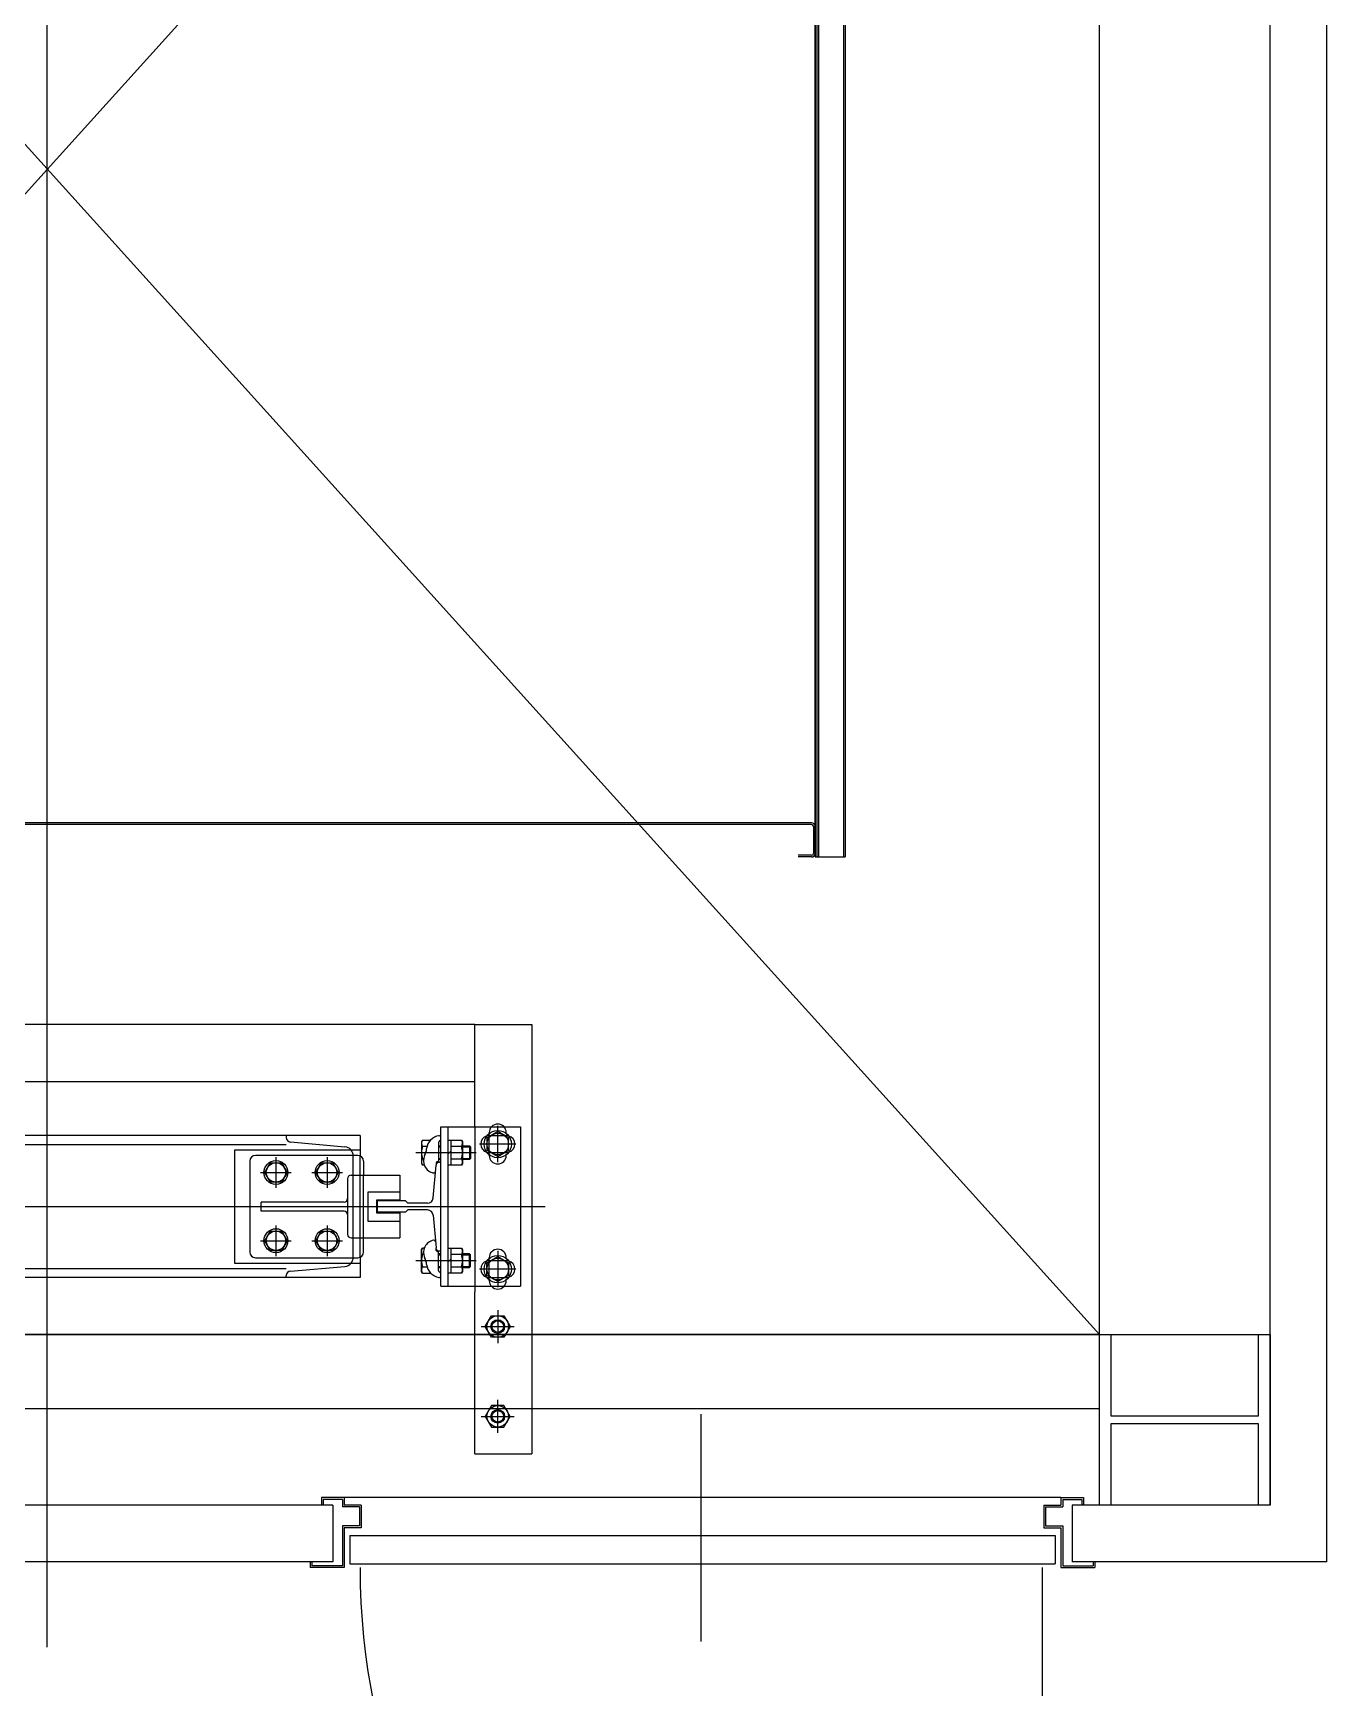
# Model space of a CAD drawing. Header units: millimetres. Extents: x -48783 to 30095, y 6477 to 24477.
# Drawn here: x 2226.2 to 2340, y 14700.9 to 14846.5 of the extents above; entities that cross this region are included whole.
import ezdxf

# ---------------------------------------------------------------- set-up
doc = ezdxf.new("R2010")
doc.units = ezdxf.units.MM
doc.header["$LTSCALE"] = 100
doc.layers.add('0-XREF', color=7, linetype='Continuous')
doc.layers.add('X-N-FAB-L20$0$08', color=8, linetype='Continuous')

# ---------------------------------------------------------------- blocks, each defined once
blk = doc.blocks.new('X-N-FAB-L20$0$A$C1d07c4d4')
at = {"layer": 'X-N-FAB-L20$0$08'}
for p, q in [((2944.94, 4079.5), (2944.94, 4364.5)), ((3057.44, 4087), (3057.44, 4332)), ((3052.44, 4092), (3052.44, 4327)), ((2852.44, 4312), (3037.44, 4107)), ((2852.44, 4107), (3037.44, 4312)), ((3037.44, 4107), (3037.44, 4312)), ((3012.44, 4295), (3012.44, 4149)), ((3012.59, 4295), (3012.59, 4149)), ((3012.74, 4295), (3012.74, 4149)), ((3014.94, 4295), (3014.94, 4149)), ((3015.09, 4295), (3015.09, 4149)), ((3012.44, 4149.3), (3012.44, 4294.7)), ((3012.14, 4152), (2862.74, 4152)), ((3012.14, 4151.85), (2862.74, 4151.85)), ((3012.29, 4151.7), (3012.29, 4149.3)), ((3012.14, 4149.15), (3010.94, 4149.15)), ((3012.14, 4149), (3010.94, 4149)), ((3012.44, 4149), (3015.09, 4149)), ((2982.54, 4134.25), (2882.34, 4134.25)), ((2982.54, 4134.25), (2987.54, 4134.25)), ((2982.54, 4125.25), (2982.54, 4134.25)), ((2987.54, 4134.25), (2987.54, 4096.5)), ((2882.34, 4129.25), (2982.54, 4129.25)), ((2979.54, 4125.25), (2986.54, 4125.25)), ((2979.54, 4111.25), (2979.54, 4125.25)), ((2980.14, 4125.25), (2980.14, 4111.25)), ((2982.54, 4125.25), (2982.54, 4110.75)), ((2984.54, 4124.85), (2983.59, 4124.3)), ((2983.79, 4122.75), (2983.79, 4124.75)), ((2984.54, 4122.15), (2984.54, 4125.35)), ((2985.49, 4124.3), (2984.54, 4124.85)), ((2986.54, 4125.25), (2986.54, 4111.25)), ((2972.44, 4124.5), (2892.44, 4124.5)), ((2898.94, 4123.7), (2965.94, 4123.7)), ((2961.44, 4123.25), (2972.44, 4123.25)), ((2961.44, 4113.25), (2961.44, 4123.25)), ((2965.94, 4124.5), (2965.94, 4124.32)), ((2966.31, 4123.93), (2971.11, 4123.51)), ((2972.44, 4124.5), (2972.44, 4122.71)), ((2977.92, 4124.1), (2977.84, 4123.95)), ((2977.84, 4123.95), (2977.84, 4122.05)), ((2977.92, 4123.55), (2978.32, 4123.55)), ((2977.93, 4124.1), (2978.64, 4124.1)), ((2979.34, 4123.86), (2979.34, 4122.2)), ((2979.34, 4123.6), (2979.54, 4123.6)), ((2979.34, 4123.51), (2979.54, 4123.51)), ((2979.47, 4124.06), (2979.43, 4124.03)), ((2980.44, 4124.07), (2980.14, 4124.07)), ((2980.44, 4121.9), (2980.44, 4124.1)), ((2980.44, 4124.1), (2981.36, 4124.1)), ((2980.44, 4123.55), (2981.36, 4123.55)), ((2981.36, 4124.1), (2981.44, 4123.95)), ((2981.44, 4123.95), (2981.44, 4122.05)), ((2981.44, 4123.6), (2982.05, 4123.6)), ((2981.44, 4123.51), (2982.14, 4123.51)), ((2982.05, 4123.6), (2982.05, 4122.4)), ((2982.05, 4123.6), (2982.14, 4123.51)), ((2982.14, 4123.51), (2982.14, 4122.49)), ((2986.14, 4123.75), (2982.94, 4123.75)), ((2983.59, 4124.3), (2983.59, 4123.2)), ((2983.59, 4123.2), (2984.54, 4122.65)), ((2983.79, 4124.5), (2985.29, 4124.5)), ((2984.54, 4122.65), (2985.49, 4123.2)), ((2985.49, 4123.2), (2985.49, 4124.3)), ((2962.74, 4122.25), (2962.74, 4114.25)), ((2972.24, 4122.75), (2963.24, 4122.75)), ((2964.06, 4121.25), (2964.55, 4122.1)), ((2964.55, 4122.1), (2965.53, 4122.1)), ((2965.04, 4122.6), (2965.04, 4119.9)), ((2965.53, 4122.1), (2966.02, 4121.25)), ((2968.56, 4121.25), (2969.05, 4122.1)), ((2969.05, 4122.1), (2970.03, 4122.1)), ((2969.54, 4122.6), (2969.54, 4119.9)), ((2970.03, 4122.1), (2970.52, 4121.25)), ((2971.84, 4113.79), (2971.84, 4122.71)), ((2972.44, 4113.79), (2972.44, 4122.71)), ((2972.74, 4122.25), (2972.74, 4121)), ((2977.34, 4123), (2982.64, 4123)), ((2977.84, 4122.05), (2977.92, 4121.9)), ((2977.93, 4122.45), (2978.03, 4122.45)), ((2978.08, 4121.9), (2977.93, 4121.9)), ((2978.86, 4119.01), (2979.12, 4121.88)), ((2979.14, 4122.11), (2979.12, 4121.88)), ((2979.24, 4122.2), (2979.34, 4122.2)), ((2979.34, 4122.49), (2979.54, 4122.49)), ((2979.54, 4122.4), (2979.34, 4122.4)), ((2979.41, 4122.15), (2979.54, 4122.15)), ((2980.44, 4123.15), (2980.14, 4122.85)), ((2980.14, 4121.92), (2980.44, 4121.92)), ((2980.44, 4122.45), (2981.36, 4122.45)), ((2981.36, 4121.9), (2980.44, 4121.9)), ((2981.44, 4122.05), (2981.36, 4121.9)), ((2981.44, 4122.49), (2982.14, 4122.49)), ((2982.05, 4122.4), (2981.44, 4122.4)), ((2982.14, 4122.49), (2982.05, 4122.4)), ((2983.79, 4123), (2985.29, 4123)), ((2963.69, 4121.25), (2966.39, 4121.25)), ((2964.55, 4120.4), (2964.06, 4121.25)), ((2965.53, 4120.4), (2964.55, 4120.4)), ((2966.02, 4121.25), (2965.53, 4120.4)), ((2968.19, 4121.25), (2970.89, 4121.25)), ((2969.05, 4120.4), (2968.56, 4121.25)), ((2970.03, 4120.4), (2969.05, 4120.4)), ((2970.52, 4121.25), (2970.03, 4120.4)), ((2971.34, 4120.7), (2971.34, 4115.8)), ((2971.64, 4121), (2975.94, 4121)), ((2972.74, 4115.5), (2972.74, 4121)), ((2975.94, 4121), (2975.94, 4118.8)), ((2973.14, 4119.55), (2975.94, 4119.55)), ((2973.14, 4116.95), (2973.14, 4119.55)), ((2874.98, 4118.25), (2988.71, 4118.25)), ((2971.04, 4118.65), (2963.74, 4118.65)), ((2963.74, 4117.85), (2963.74, 4118.65)), ((2971.04, 4117.85), (2963.74, 4117.85)), ((2975.94, 4118.8), (2973.89, 4118.8)), ((2973.89, 4118.8), (2973.89, 4117.7)), ((2973.89, 4117.7), (2975.94, 4117.7)), ((2976.44, 4118.75), (2973.94, 4118.75)), ((2973.94, 4118.75), (2973.94, 4117.75)), ((2976.44, 4117.75), (2973.94, 4117.75)), ((2975.94, 4117.7), (2975.94, 4115.5)), ((2976.44, 4118.75), (2976.64, 4118.55)), ((2976.44, 4117.75), (2976.64, 4117.95)), ((2978.37, 4118.55), (2976.64, 4118.55)), ((2978.37, 4117.95), (2976.64, 4117.95)), ((2978.86, 4117.49), (2979.12, 4114.62)), ((2964.06, 4115.25), (2964.55, 4116.1)), ((2964.55, 4116.1), (2965.53, 4116.1)), ((2965.04, 4116.6), (2965.04, 4113.9)), ((2965.53, 4116.1), (2966.02, 4115.25)), ((2968.56, 4115.25), (2969.05, 4116.1)), ((2969.05, 4116.1), (2970.03, 4116.1)), ((2969.54, 4116.6), (2969.54, 4113.9)), ((2970.03, 4116.1), (2970.52, 4115.25)), ((2975.94, 4116.95), (2973.14, 4116.95)), ((2963.69, 4115.25), (2966.39, 4115.25)), ((2964.55, 4114.4), (2964.06, 4115.25)), ((2966.02, 4115.25), (2965.53, 4114.4)), ((2968.19, 4115.25), (2970.89, 4115.25)), ((2969.05, 4114.4), (2968.56, 4115.25)), ((2970.52, 4115.25), (2970.03, 4114.4)), ((2971.64, 4115.5), (2975.94, 4115.5)), ((2972.74, 4114.25), (2972.74, 4115.5)), ((2977.84, 4114.45), (2977.92, 4114.6)), ((2978.08, 4114.6), (2977.93, 4114.6)), ((2979.14, 4114.39), (2979.12, 4114.62)), ((2980.44, 4114.57), (2980.14, 4114.57)), ((2980.44, 4112.4), (2980.44, 4114.6)), ((2980.44, 4114.6), (2981.36, 4114.6)), ((2981.36, 4114.6), (2981.44, 4114.45)), ((2972.44, 4113.25), (2961.44, 4113.25)), ((2963.24, 4113.75), (2972.24, 4113.75)), ((2965.53, 4114.4), (2964.55, 4114.4)), ((2970.03, 4114.4), (2969.05, 4114.4)), ((2972.44, 4113.79), (2972.44, 4112)), ((2977.34, 4113.5), (2982.64, 4113.5)), ((2977.84, 4112.55), (2977.84, 4114.45)), ((2977.93, 4114.05), (2978.03, 4114.05)), ((2979.24, 4114.3), (2979.34, 4114.3)), ((2979.34, 4112.64), (2979.34, 4114.3)), ((2979.54, 4114.1), (2979.34, 4114.1)), ((2979.34, 4114.01), (2979.54, 4114.01)), ((2979.41, 4114.35), (2979.54, 4114.35)), ((2980.44, 4113.65), (2980.14, 4113.35)), ((2980.44, 4114.05), (2981.36, 4114.05)), ((2981.44, 4114.45), (2981.44, 4112.55)), ((2982.05, 4114.1), (2981.44, 4114.1)), ((2981.44, 4114.01), (2982.14, 4114.01)), ((2982.05, 4112.9), (2982.05, 4114.1)), ((2982.14, 4114.01), (2982.05, 4114.1)), ((2982.14, 4112.99), (2982.14, 4114.01)), ((2983.59, 4113.3), (2984.54, 4113.85)), ((2983.59, 4112.2), (2983.59, 4113.3)), ((2983.79, 4111.75), (2983.79, 4113.75)), ((2983.79, 4113.5), (2985.29, 4113.5)), ((2984.54, 4114.35), (2984.54, 4111.15)), ((2984.54, 4113.85), (2985.49, 4113.3)), ((2985.49, 4113.3), (2985.49, 4112.2)), ((2972.44, 4112), (2892.44, 4112)), ((2898.94, 4112.8), (2965.94, 4112.8)), ((2965.94, 4112), (2965.94, 4112.18)), ((2966.31, 4112.57), (2971.11, 4112.99)), ((2977.92, 4112.4), (2977.84, 4112.55)), ((2977.92, 4112.95), (2978.32, 4112.95)), ((2977.93, 4112.4), (2978.64, 4112.4)), ((2979.34, 4112.99), (2979.54, 4112.99)), ((2979.34, 4112.9), (2979.54, 4112.9)), ((2979.47, 4112.44), (2979.43, 4112.47)), ((2980.14, 4112.42), (2980.44, 4112.42)), ((2980.44, 4112.95), (2981.36, 4112.95)), ((2981.36, 4112.4), (2980.44, 4112.4)), ((2981.44, 4112.55), (2981.36, 4112.4)), ((2981.44, 4112.99), (2982.14, 4112.99)), ((2981.44, 4112.9), (2982.05, 4112.9)), ((2982.05, 4112.9), (2982.14, 4112.99)), ((2986.14, 4112.75), (2982.94, 4112.75)), ((2984.54, 4111.65), (2983.59, 4112.2)), ((2983.79, 4112), (2985.29, 4112)), ((2985.49, 4112.2), (2984.54, 4111.65)), ((2979.54, 4111.25), (2986.54, 4111.25)), ((2982.54, 4096.5), (2982.54, 4110.75)), ((2983.44, 4107.7), (2983.99, 4108.65)), ((2983.99, 4108.65), (2985.09, 4108.65)), ((2984.54, 4109.15), (2984.54, 4106.25)), ((2985.09, 4108.65), (2985.64, 4107.7)), ((2983.09, 4107.7), (2985.99, 4107.7)), ((2983.99, 4106.75), (2983.44, 4107.7)), ((2985.64, 4107.7), (2985.09, 4106.75)), ((2837.44, 4107), (3052.44, 4107)), ((2985.09, 4106.75), (2983.99, 4106.75)), ((2983.99, 4100.75), (2983.44, 4099.8)), ((2985.09, 4100.75), (2983.99, 4100.75)), ((2984.54, 4098.35), (2984.54, 4101.25)), ((2985.64, 4099.8), (2985.09, 4100.75)), ((3002.44, 4080), (3002.44, 4100)), ((2983.09, 4099.8), (2985.99, 4099.8)), ((2983.44, 4099.8), (2983.99, 4098.85)), ((2983.99, 4098.85), (2985.09, 4098.85)), ((2985.09, 4098.85), (2985.64, 4099.8)), ((2982.54, 4096.5), (2987.54, 4096.5)), ((2971.04, 4092.66), (2969.04, 4092.66)), ((2969.04, 4092.66), (2969.04, 4092)), ((3034.05, 4092.66), (2971.04, 4092.66)), ((2971.04, 4092.66), (2971.04, 4092)), ((3034.05, 4092.66), (3036.05, 4092.66)), ((3034.05, 4092.66), (3034.05, 4092)), ((3036.05, 4092.66), (3036.05, 4092)), ((2970.04, 4092), (2837.44, 4092)), ((2970.88, 4092.5), (2969.2, 4092.5)), ((2969.2, 4092.5), (2969.2, 4092)), ((2970.04, 4092), (2970.04, 4087)), ((2970.88, 4092.5), (2970.88, 4091.84)), ((2972.38, 4091.84), (2970.88, 4091.84)), ((2972.54, 4092), (2971.04, 4092)), ((2972.38, 4091.84), (2972.38, 4090.16)), ((2972.54, 4092), (2972.54, 4090)), ((3032.55, 4092), (3034.05, 4092)), ((3032.55, 4092), (3032.55, 4090)), ((3032.71, 4091.84), (3034.21, 4091.84)), ((3032.71, 4091.84), (3032.71, 4090.16)), ((3034.21, 4092.5), (3034.21, 4091.84)), ((3034.21, 4092.5), (3035.89, 4092.5)), ((3035.05, 4092), (3035.05, 4087)), ((3052.44, 4092), (3035.05, 4092)), ((3035.89, 4092.5), (3035.89, 4092)), ((2970.88, 4090.16), (2970.88, 4086.66)), ((2972.38, 4090.16), (2970.88, 4090.16)), ((2972.54, 4090), (2971.04, 4090)), ((2971.04, 4090), (2971.04, 4086.5)), ((3032.55, 4090), (3034.05, 4090)), ((3032.71, 4090.16), (3034.21, 4090.16)), ((3034.05, 4090), (3034.05, 4086.5)), ((3034.21, 4090.16), (3034.21, 4086.66)), ((2971.54, 4089.33), (3033.55, 4089.33)), ((2971.54, 4089.33), (2971.54, 4086.83)), ((3033.55, 4089.33), (3033.55, 4086.83)), ((2970.04, 4087), (2832.44, 4087)), ((2968.04, 4087), (2968.04, 4086.5)), ((2968.2, 4087), (2968.2, 4086.66)), ((2971.54, 4086.83), (3033.55, 4086.83)), ((3057.44, 4087), (3035.05, 4087)), ((3036.89, 4087), (3036.89, 4086.66)), ((3037.05, 4087), (3037.05, 4086.5)), ((2971.04, 4086.5), (2968.04, 4086.5)), ((2970.88, 4086.66), (2968.2, 4086.66)), ((3032.44, 4026.5), (3032.44, 4086.5)), ((3034.05, 4086.5), (3037.05, 4086.5)), ((3034.21, 4086.66), (3036.89, 4086.66))]:
    blk.add_line(p, q, dxfattribs=at)
for points in [[(2852.44, 4100.5), (3037.44, 4100.5), (3037.44, 4107), (2852.44, 4107)], [(3037.44, 4092), (3037.44, 4107), (3038.44, 4107), (3038.44, 4099.85), (3051.44, 4099.85), (3051.44, 4107), (3052.44, 4107), (3052.44, 4092), (3051.44, 4092), (3051.44, 4099.15), (3038.44, 4099.15), (3038.44, 4092)]]:
    blk.add_lwpolyline(points, close=True, dxfattribs=at)
for centre, radius in [((2984.54, 4123.75), 1.2), ((2984.54, 4123.75), 0.95), ((2965.04, 4121.25), 1.05), ((2965.04, 4121.25), 0.85), ((2969.54, 4121.25), 1.05), ((2969.54, 4121.25), 0.85), ((2965.04, 4115.25), 1.05), ((2965.04, 4115.25), 0.85), ((2969.54, 4115.25), 1.05), ((2969.54, 4115.25), 0.85), ((2984.54, 4112.75), 1.2), ((2984.54, 4112.75), 0.95), ((2984.54, 4107.7), 0.95), ((2984.54, 4107.7), 0.6), ((2984.54, 4107.7), 0.505), ((2984.54, 4099.8), 0.95), ((2984.54, 4099.8), 0.6), ((2984.54, 4099.8), 0.505)]:
    blk.add_circle(centre, radius, dxfattribs=at)
for centre, radius, start, end in [((3012.14, 4151.7), 0.3, 0, 90), ((3012.14, 4151.7), 0.15, 0, 90), ((3012.14, 4149.3), 0.3, 270, 0), ((3012.14, 4149.3), 0.15, 270, 0), ((2984.54, 4124.75), 0.75, 0, 180), ((2966.34, 4124.32), 0.4, 180, 265), ((2971.04, 4122.71), 0.8, 0, 85), ((2978.33, 4123.82), 0.486, 154.3842, 214.3842), ((2979.66, 4123), 1.82, 162.412, 197.588), ((2976.3, 4123.58), 2, 335.2256, 353.4672), ((2979.58, 4123.2), 1.3, 99.285, 173.4672), ((2979.54, 4123.86), 0.2, 122.2636, 180), ((2979.39, 4124.34), 0.15, 0, 99.285), ((2979.39, 4124.18), 0.15, 302.2636, 0), ((2980.95, 4123.82), 0.486, 325.6158, 25.6158), ((2979.62, 4123), 1.82, 342.412, 17.588), ((2983.79, 4123.75), 0.75, 106.2602, 253.7398), ((2983.79, 4123.75), 0.75, 90, 106.2602), ((2985.29, 4123.75), 0.75, 73.7398, 90), ((2985.29, 4123.75), 0.75, 286.2602, 73.7398), ((2963.24, 4122.25), 0.5, 90, 180), ((2972.24, 4122.25), 0.5, 0, 90), ((2978.33, 4122.18), 0.486, 145.6158, 205.6158), ((2979.11, 4122.28), 1.1, 155.2256, 258.3086), ((2979.41, 4121.85), 0.3, 90, 175), ((2979.24, 4122.1), 0.1, 90, 175), ((2980.95, 4122.18), 0.486, 334.3842, 34.3842), ((2983.79, 4123.75), 0.75, 253.7398, 270), ((2984.54, 4122.75), 0.75, 180, 0), ((2985.29, 4123.75), 0.75, 270, 286.2602), ((2971.64, 4120.7), 0.3, 90, 180), ((2978.92, 4121.35), 0.15, 258.3086, 355), ((2971.04, 4118.95), 0.3, 270, 0), ((2978.37, 4119.05), 0.5, 270, 355), ((2971.04, 4117.55), 0.3, 0, 90), ((2978.37, 4117.45), 0.5, 5, 90), ((2971.64, 4115.8), 0.3, 180, 270), ((2978.33, 4114.32), 0.486, 154.3842, 214.3842), ((2979.11, 4114.22), 1.1, 101.6914, 204.7744), ((2978.92, 4115.15), 0.15, 5, 101.6914), ((2979.41, 4114.65), 0.3, 185, 270), ((2980.95, 4114.32), 0.486, 325.6158, 25.6158), ((2984.54, 4113.75), 0.75, 0, 180), ((2963.24, 4114.25), 0.5, 180, 270), ((2971.04, 4113.79), 0.8, 275, 0), ((2972.24, 4114.25), 0.5, 270, 0), ((2979.66, 4113.5), 1.82, 162.412, 197.588), ((2976.3, 4112.92), 2, 6.5328, 24.7744), ((2979.58, 4113.3), 1.3, 186.5328, 260.715), ((2979.24, 4114.4), 0.1, 185, 270), ((2979.62, 4113.5), 1.82, 342.412, 17.588), ((2983.79, 4112.75), 0.75, 106.2602, 253.7398), ((2983.79, 4112.75), 0.75, 90, 106.2602), ((2985.29, 4112.75), 0.75, 73.7398, 90), ((2985.29, 4112.75), 0.75, 286.2602, 73.7398), ((2966.34, 4112.18), 0.4, 95, 180), ((2978.33, 4112.68), 0.486, 145.6158, 205.6158), ((2979.54, 4112.64), 0.2, 180, 237.7364), ((2979.39, 4112.16), 0.15, 260.715, 0), ((2979.39, 4112.32), 0.15, 0, 57.7364), ((2980.95, 4112.68), 0.486, 334.3842, 34.3842), ((2983.79, 4112.75), 0.75, 253.7398, 270), ((2984.54, 4111.75), 0.75, 180, 0), ((2985.29, 4112.75), 0.75, 270, 286.2602), ((3032.44, 4086.5), 60, 180, 270)]:
    blk.add_arc(centre, radius, start, end, dxfattribs=at)
blk = doc.blocks.new('X-N-FAB-L20')
blk.add_blockref('X-N-FAB-L20$0$A$C1d07c4d4', (-717.44, 10625))

msp = doc.modelspace()

# ---------------------------------------------------------------- block references
at = {"layer": '0-XREF'}
msp.add_blockref('X-N-FAB-L20', (0, 0), dxfattribs=at)

doc.saveas('drawing.dxf')
